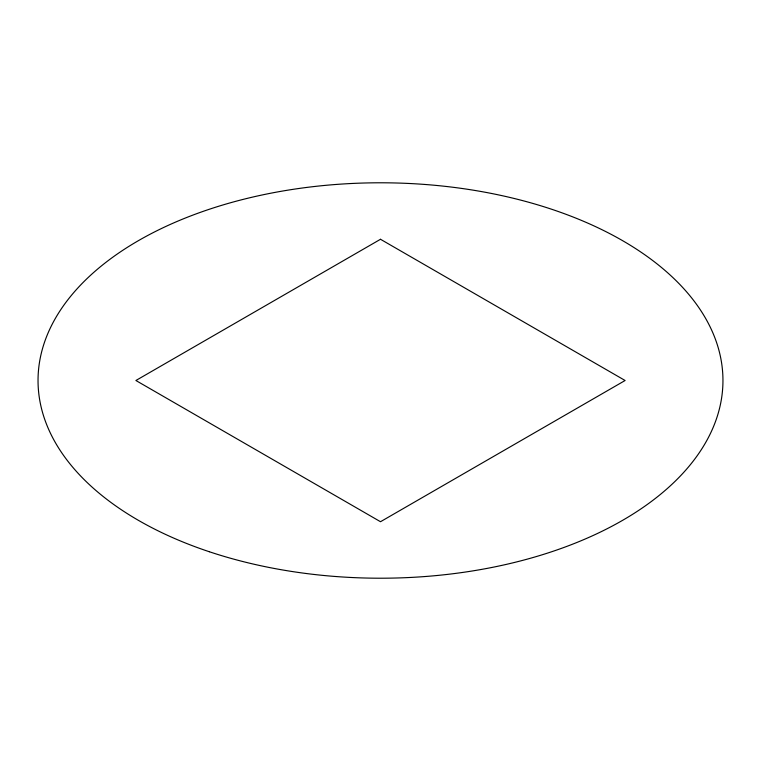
<?xml version="1.0" encoding="UTF-8"?>
<svg xmlns="http://www.w3.org/2000/svg" width="761" height="761" viewBox="0 0 761 761"><rect width="100%" height="100%" fill="white"/><g stroke="black" fill="none" stroke-linecap="round" stroke-linejoin="round"><path stroke-width="1.14" d="M380.5 239.277L135.896 380.5L380.5 521.723L625.104 380.5L380.5 239.277M209.275 551.725A342.45 197.708 0 0 0 722.95 380.5A342.45 197.708 0 0 0 209.275 209.275A342.45 197.708 0 0 0 209.275 551.725"/></g></svg>
